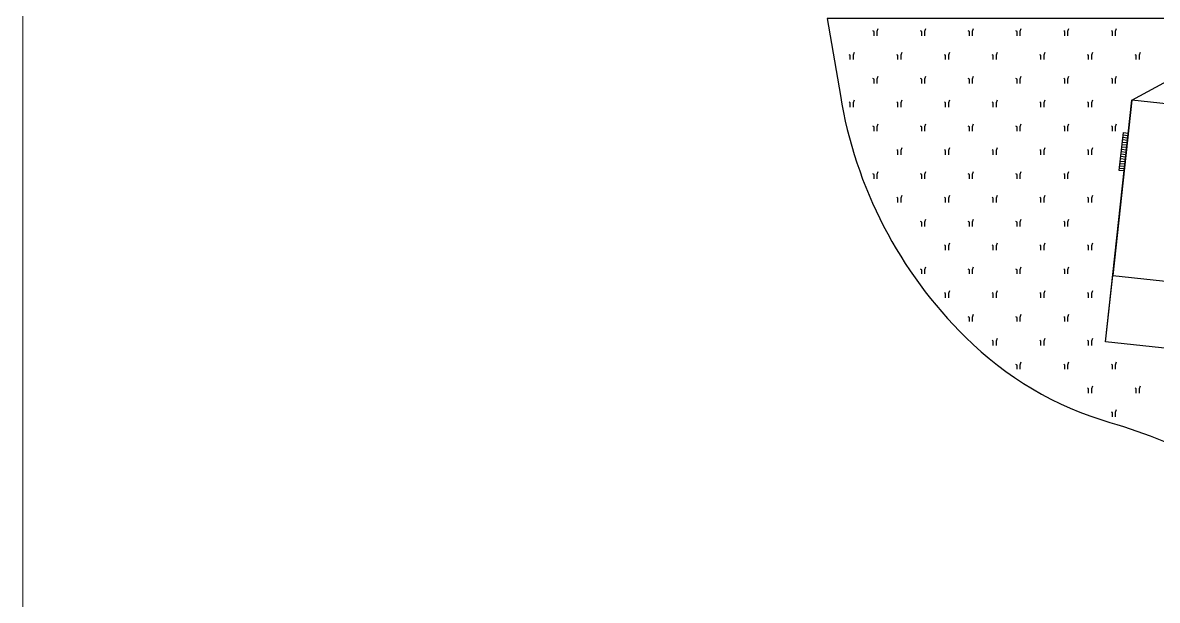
# Model space of a CAD drawing. Extents: x 396500 to 398250, y 1005980 to 1008200.
# Drawn here: x 396500 to 396738, y 1006477.9 to 1006599.1 of the extents above; entities that cross this region are included whole.
import ezdxf

# ---------------------------------------------------------------- set-up
doc = ezdxf.new("R2010")
doc.units = 0
doc.header["$LTSCALE"] = 0.5
doc.layers.get('0').update_dxf_attribs({"linetype": 'CONTINUOUS'})
doc.layers.add('ASSIST', color=7, linetype='CONTINUOUS', plot=False)
doc.layers.add('JMD', color=6, linetype='CONTINUOUS')
doc.layers.add('ZBTZ', color=3, linetype='CONTINUOUS')
doc.layers.add('绘图层', color=6, linetype='CONTINUOUS', lineweight=5)
doc.linetypes.add('1161', pattern='A,0,[149,AAA.SHX,S=0.15,R=0,X=0,Y=0],-1.6', length=1.6)

# ---------------------------------------------------------------- blocks, each defined once
blk = doc.blocks.new('gc246')
at = {"flags": 128}
for points in [[(-0.39, 0.42), (-0.39, 2.22), (-0.83, 2.47)], [(1.22, 3.35), (0.81, 2.22), (0.81, 0.42)]]:
    blk.add_lwpolyline(points, dxfattribs=at)

msp = doc.modelspace()

# ---------------------------------------------------------------- linework, layer by layer
at = {"linetype": 'Continuous', "flags": 128}
msp.add_lwpolyline([(396668.75, 1006600), (396671.5, 1006583.87, 0.159722), (396697.76, 1006533.13, 0.125737), (396728.03, 1006515.26, -0.054299), (396750, 1006506.19, -3.00253)], format="xyb", dxfattribs=at)
at = {"layer": 'ASSIST', "linetype": '1161', "flags": 128}
msp.add_lwpolyline([(396750, 1006506.19), (396750, 1006529.69), (396727.13, 1006532.15), (396732.61, 1006582.86), (396748.52, 1006591.45), (396750, 1006591.2), (396750, 1006592.03), (396750, 1006595.49), (396743.43, 1006594.16), (396742.25, 1006600), (396715.98, 1006600), (396702.24, 1006600), (396696.02, 1006600), (396683.97, 1006600), (396668.75, 1006600), (396671.5, 1006583.87, 0.159722), (396697.76, 1006533.13, 0.125737), (396728.03, 1006515.26, -0.054299)], format="xyb", close=True, dxfattribs=at)
at = {"layer": 'ASSIST', "linetype": 'Continuous', "flags": 128}
msp.add_lwpolyline([(396729.99, 1006568.15), (396730.85, 1006576.08), (396731.86, 1006575.97), (396731.01, 1006568.05)], close=True, dxfattribs=at)
at = {"layer": 'JMD', "linetype": 'Continuous'}
for p, q in [((396730.79, 1006575.58), (396731.81, 1006575.47)), ((396730.85, 1006576.08, 12.39), (396731.86, 1006575.97)), ((396730.53, 1006573.1), (396731.54, 1006572.99)), ((396730.58, 1006573.59), (396731.59, 1006573.48)), ((396730.63, 1006574.09), (396731.65, 1006573.98)), ((396730.69, 1006574.59), (396731.7, 1006574.48)), ((396730.74, 1006575.08), (396731.75, 1006574.98)), ((396730.26, 1006570.61), (396731.27, 1006570.5)), ((396730.31, 1006571.11), (396731.33, 1006571)), ((396730.37, 1006571.6), (396731.38, 1006571.5)), ((396730.42, 1006572.1), (396731.43, 1006571.99)), ((396730.47, 1006572.6), (396731.49, 1006572.49)), ((396730.04, 1006568.62), (396731.06, 1006568.51)), ((396730.1, 1006569.12), (396731.11, 1006569.01)), ((396730.15, 1006569.62), (396731.16, 1006569.51)), ((396730.2, 1006570.11), (396731.22, 1006570))]:
    msp.add_line(p, q, dxfattribs=at)
at = {"layer": 'JMD', "linetype": 'Continuous', "elevation": 12.39, "flags": 128}
for points in [[(396740.46, 1006582.01), (396732.61, 1006582.86), (396728.64, 1006546.07), (396760.54, 1006542.63), (396762.9, 1006564.5), (396743.14, 1006566.64), (396745.25, 1006586.24), (396740.68, 1006584.05)], [(396759.04, 1006528.71), (396727.13, 1006532.15), (396728.64, 1006546.07), (396760.54, 1006542.63)]]:
    msp.add_lwpolyline(points, close=True, dxfattribs=at)
at = {"layer": 'JMD', "linetype": 'Continuous'}
for points in [[(396729.99, 1006568.15), (396730.85, 1006576.08)], [(396731.86, 1006575.97), (396731.01, 1006568.05)]]:
    msp.add_lwpolyline(points, dxfattribs=at)
at = {"layer": '绘图层', "linetype": 'Continuous', "flags": 128}
msp.add_lwpolyline([(396500, 1006840), (396500, 1006440), (396900, 1006440), (396900, 1006840)], close=True, dxfattribs=at)

# ---------------------------------------------------------------- block references
at = {"layer": 'ZBTZ', "linetype": 'Continuous', "xscale": 0.5, "yscale": 0.5}
for p in [(396678.75, 1006596.19), (396688.75, 1006596.19), (396698.75, 1006596.19), (396708.75, 1006596.19), (396718.75, 1006596.19), (396728.75, 1006596.19), (396673.75, 1006591.19), (396683.75, 1006591.19), (396693.75, 1006591.19), (396703.75, 1006591.19), (396713.75, 1006591.19), (396723.75, 1006591.19), (396733.75, 1006591.19), (396678.75, 1006586.19), (396688.75, 1006586.19), (396698.75, 1006586.19), (396708.75, 1006586.19), (396718.75, 1006586.19), (396728.75, 1006586.19), (396673.75, 1006581.19), (396683.75, 1006581.19), (396693.75, 1006581.19), (396703.75, 1006581.19), (396713.75, 1006581.19), (396723.75, 1006581.19), (396678.75, 1006576.19), (396688.75, 1006576.19), (396698.75, 1006576.19), (396708.75, 1006576.19), (396718.75, 1006576.19), (396728.75, 1006576.19), (396683.75, 1006571.19), (396693.75, 1006571.19), (396703.75, 1006571.19), (396713.75, 1006571.19), (396723.75, 1006571.19), (396678.75, 1006566.19), (396688.75, 1006566.19), (396698.75, 1006566.19), (396708.75, 1006566.19), (396718.75, 1006566.19), (396683.75, 1006561.19), (396693.75, 1006561.19), (396703.75, 1006561.19), (396713.75, 1006561.19), (396723.75, 1006561.19), (396688.75, 1006556.19), (396698.75, 1006556.19), (396708.75, 1006556.19), (396718.75, 1006556.19), (396693.75, 1006551.19), (396703.75, 1006551.19), (396713.75, 1006551.19), (396723.75, 1006551.19), (396688.75, 1006546.19), (396698.75, 1006546.19), (396708.75, 1006546.19), (396718.75, 1006546.19), (396693.75, 1006541.19), (396703.75, 1006541.19), (396713.75, 1006541.19), (396723.75, 1006541.19), (396698.75, 1006536.19), (396708.75, 1006536.19), (396718.75, 1006536.19), (396703.75, 1006531.19), (396713.75, 1006531.19), (396723.75, 1006531.19), (396708.75, 1006526.19), (396718.75, 1006526.19), (396728.75, 1006526.19), (396723.75, 1006521.19), (396733.75, 1006521.19), (396728.75, 1006516.19)]:
    msp.add_blockref('gc246', p, dxfattribs=at)

doc.saveas('drawing.dxf')
